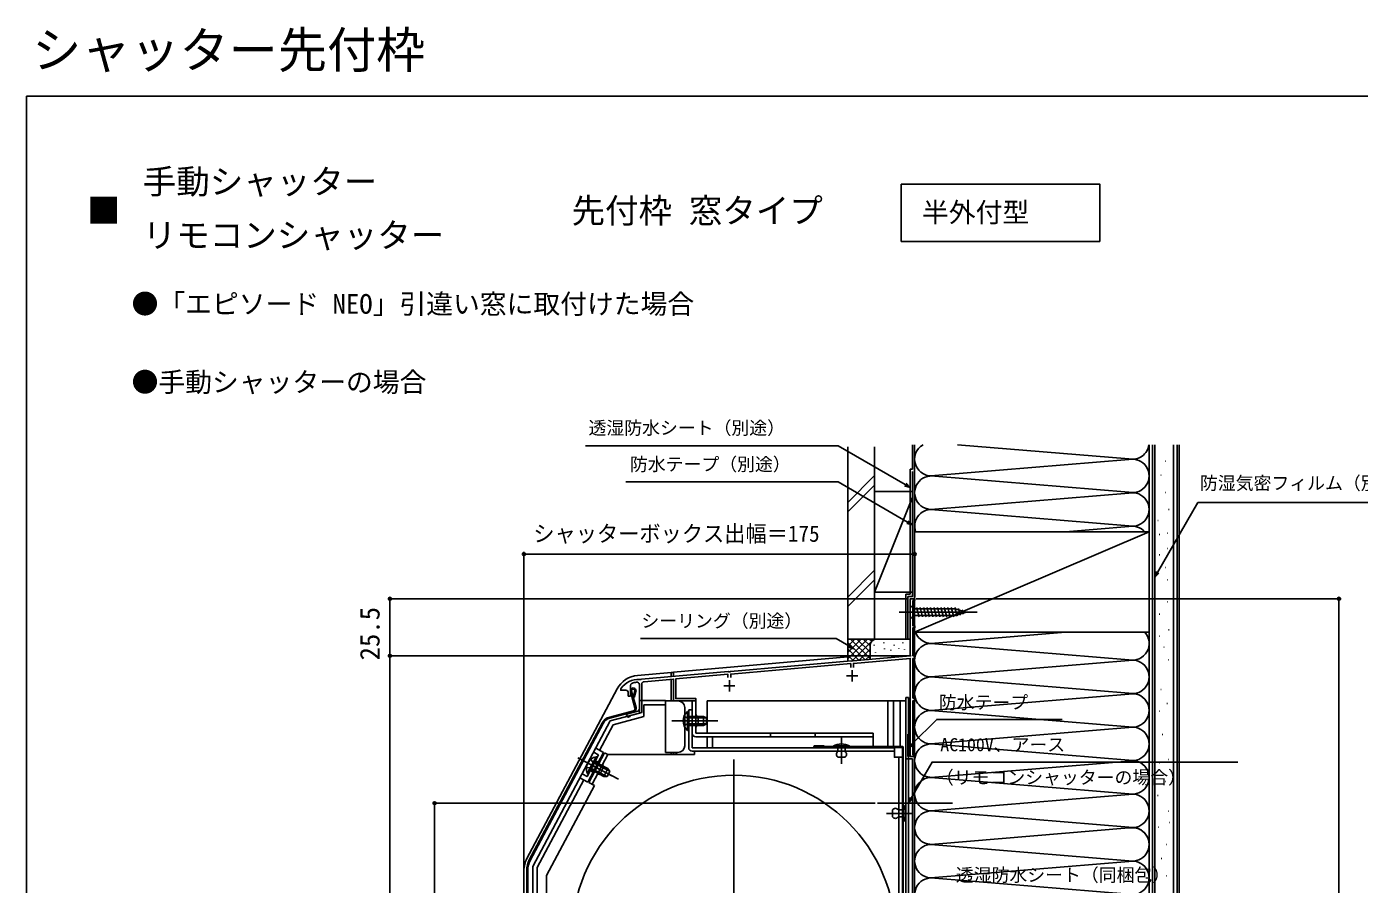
# Model space of a CAD drawing. Units: millimetres, scale not verified. Extents: x -525 to 525, y -783 to 778.
# Drawn here: x -525 to 72, y 394 to 778 of the extents above; entities that cross this region are included whole.
import ezdxf
from ezdxf.enums import TextEntityAlignment as Align

# ---------------------------------------------------------------- set-up
doc = ezdxf.new("R2010")
doc.units = ezdxf.units.MM
doc.header["$LTSCALE"] = 4
for name, color, linetype in [('0-1_USER1', 3, 'Continuous'), ('0-2_YKK_11', 7, 'Continuous'), ('0-4_YKK_12', 2, 'Continuous'), ('0-5_YKK_13', 4, 'Continuous'), ('0-7_YKK_D', 6, 'Continuous'), ('0-8_YKK_ZWAK', 7, 'Continuous'), ('0-9_YSS_K', 3, 'Continuous'), ('0-A_YSS_KE', 3, 'Continuous')]:
    doc.layers.add(name, color=color, linetype=linetype)
doc.styles.add('ＭＳ ゴシック', font='')
doc.styles.get('ＭＳ ゴシック').set_extended_font_data('MS Gothic')

msp = doc.modelspace()

# ---------------------------------------------------------------- linework, layer by layer
at = {"layer": '0-1_USER1'}
msp.add_lwpolyline([(-133.319, 707.961), (-44.425, 707.961), (-44.425, 682.324), (-133.319, 682.324)], close=True, dxfattribs=at)
at = {"layer": '0-2_YKK_11'}
for p, q in [((-155.3, 490.3), (-155.3, 485.3)), ((-250.6, 483.847), (-250.6, 472.967)), ((-210.3, 485.8), (-210.3, 480.8)), ((-157.8, 487.8), (-152.8, 487.8)), ((-212.8, 483.3), (-207.8, 483.3)), ((-251.341, 472.001), (-255.707, 470.832))]:
    msp.add_line(p, q, dxfattribs=at)
for points in [[(-154.7, 491.5), (-154.7, 493.373), (-129.3, 495.595), (-129.3, 451.6), (-127.3, 451.6), (-127.3, 452.4), (-128.1, 452.4), (-128.1, 476.6), (-127.3, 476.6), (-127.3, 477.8), (-128.1, 477.8), (-128.1, 495.6), (-127.3, 495.6), (-127.3, 496.8), (-128.1, 496.8), (-128.1, 509.3), (-127.3, 509.3), (-127.3, 510.1), (-128.1, 510.1), (-128.1, 521.5), (-127.3, 521.5), (-127.3, 522.3), (-129.3, 522.3), (-129.3, 496.8), (-154.843, 494.565), (-155.016, 494.43), (-155.563, 494.382), (-155.756, 494.485), (-209.843, 489.753), (-210.016, 489.618), (-210.563, 489.57), (-210.756, 489.673), (-249.643, 486.271), (-249.816, 486.136), (-250.365, 486.091), (-250.536, 486.197)], [(-209.7, 487), (-209.7, 488.561), (-155.9, 493.268), (-155.9, 491.5)], [(-255.6, 480.3), (-255.6, 478.7), (-254.6, 478.7), (-254.6, 483.48)], [(-254.739, 469.811), (-254.532, 470.008), (-249.5, 471.356), (-249.5, 484.071)], [(-248.496, 485.167), (-235.3, 486.322), (-235.3, 476.6), (-225.3, 476.6), (-225.3, 477.6), (-234.3, 477.6), (-234.3, 486.409), (-210.9, 488.456), (-210.9, 487)], [(-258.8, 482.2), (-258.9, 481.9), (-258.9, 481.3), (-256.6, 481.3)]]:
    msp.add_lwpolyline(points, dxfattribs=at)
for centre, radius, start, end in [((-250.8, 476.2), 10, 88.48821, 143.1301), ((-253.6, 483.48), 1, 111.03718, 179.99999), ((-250.8, 476.2), 8.8, 96.71226, 111.03723), ((-251.7, 483.847), 1.1, 0, 96.71224), ((-248.4, 484.071), 1.1, 94.99998, 179.99999), ((-256.6, 480.3), 1, 0.00001, 89.99999), ((-251.6, 472.967), 1, 285, 0.00001), ((-255.5, 470.059), 0.8, 104.99995, 341.94424)]:
    msp.add_arc(centre, radius, start, end, dxfattribs=at)
at = {"layer": '0-4_YKK_12'}
for p, q in [((-129.3, 498.695), (-129.3, 522.3)), ((-127.3, 522.3), (-129.3, 522.3)), ((-235.3, 489.421), (-157.303, 496.245)), ((-235.3, 487.414), (-235.3, 489.421)), ((-234.1, 476.6), (-235.3, 476.6)), ((-220.3, 476.6), (-220.3, 462.102)), ((-220.3, 476.6), (-131.3, 476.6)), ((-139.3, 456.198), (-139.3, 476.6)), ((-136.8, 456.198), (-136.8, 476.6)), ((-133.8, 476.6), (-133.8, 456.198)), ((-131.3, 427.433), (-131.3, 476.6)), ((-224.3, 465.6), (-224.3, 469.6)), ((-220.3, 460.502), (-220.3, 455.598)), ((-160.1, 451.549), (-160.1, 460.246)), ((-235.3, 452.5), (-235.3, 453.5)), ((-234.1, 452.5), (-234.1, 453.5)), ((-208.299, 291.297), (-208.299, 450.297)), ((-143.995, 430.8), (-110.298, 430.8)), ((-128.919, 426.2), (-136.281, 426.2)), ((-131.3, 315.13), (-131.3, 424.967))]:
    msp.add_line(p, q, dxfattribs=at)
msp.add_circle((-208.299, 370.797), 72.5, dxfattribs=at)
for centre, start, end in [((-224.3, 470.6), 180, 270), ((-224.3, 464.6), 90, 180)]:
    msp.add_arc(centre, 1, start, end, dxfattribs=at)
at = {"layer": '0-5_YKK_13'}
for p, q in [((-129.3, 519.4), (-129.3, 513.2)), ((-129.3, 519.4), (-127.75, 517.85)), ((-134.3, 516.3), (-99.3, 516.3)), ((-129.3, 513.2), (-127.75, 514.75)), ((-109.216, 517.85), (-127.75, 517.85)), ((-127.75, 517.85), (-127.75, 514.75)), ((-127.75, 514.75), (-109.216, 514.75)), ((-125.324, 514.2), (-126.449, 518.4)), ((-123.771, 514.2), (-124.896, 518.4)), ((-122.218, 514.2), (-123.343, 518.4)), ((-120.665, 514.2), (-121.79, 518.4)), ((-119.112, 514.2), (-120.237, 518.4)), ((-117.559, 514.2), (-118.684, 518.4)), ((-116.006, 514.2), (-117.131, 518.4)), ((-114.453, 514.2), (-115.579, 518.4)), ((-112.9, 514.2), (-114.026, 518.4)), ((-111.347, 514.2), (-112.473, 518.4)), ((-109.794, 514.2), (-110.92, 518.4)), ((-108.311, 514.459), (-109.367, 518.4)), ((-104.3, 516.3), (-109.216, 517.85)), ((-104.3, 516.3), (-109.216, 514.75)), ((-106.879, 514.91), (-107.692, 517.946)), ((-105.447, 515.362), (-105.996, 517.412)), ((-236.3, 489.3), (-251.395, 487.979)), ((-236.3, 489.3), (-236.3, 487.334)), ((-236.3, 489.3), (-235.3, 489.3)), ((-236.3, 486.029), (-236.3, 476.597)), ((-235.3, 487.421), (-235.3, 489.3)), ((-235.3, 476.597), (-235.3, 485.741)), ((-300.954, 405.928), (-260.547, 481.922)), ((-252.571, 473.405), (-254.551, 480.795)), ((-254.068, 480.924), (-252.088, 473.535)), ((-252.619, 480.924), (-253.305, 478.364)), ((-253.305, 478.364), (-252.822, 478.235)), ((-252.136, 480.795), (-252.822, 478.235)), ((-131.3, 478.1), (-130.1, 478.1)), ((-131.3, 478.1), (-131.3, 430.318)), ((-130.1, 293.8), (-130.1, 478.1)), ((-253.278, 472.181), (-263.886, 469.337)), ((-253.148, 471.698), (-263.757, 468.854)), ((-250.6, 476.8), (-250.6, 471.091)), ((-250.6, 476.8), (-238.9, 476.8)), ((-248.6, 469.557), (-248.6, 474.8)), ((-248.6, 474.8), (-238.9, 474.8)), ((-238.9, 474.8), (-238.9, 476.8)), ((-238.9, 476.597), (-233.3, 476.597)), ((-238.9, 453.497), (-238.9, 474.8)), ((-230.3, 456.497), (-230.3, 473.597)), ((-229.009, 471.85), (-229.009, 465.6)), ((-228.5, 471.85), (-229.009, 471.85)), ((-228.5, 455.598), (-228.5, 472.598)), ((-226.9, 472.598), (-228.5, 472.598)), ((-226.9, 476.6), (-225.3, 476.6)), ((-226.9, 462.1), (-226.9, 476.6)), ((-225.3, 476.6), (-225.3, 462.1)), ((-267.319, 466.607), (-299.879, 405.369)), ((-266.877, 466.372), (-299.438, 405.134)), ((-298.3, 402.396), (-263.63, 467.6)), ((-262.273, 465.893), (-268.382, 454.404)), ((-250.6, 471.091), (-263.63, 467.6)), ((-248.6, 469.557), (-262.273, 465.893)), ((-236, 467.6), (-215.5, 467.6)), ((-229.009, 463.35), (-229.009, 469.6)), ((-221.9, 469.6), (-228.5, 469.6)), ((-228.5, 463.35), (-228.5, 469.6)), ((-220.591, 468.946), (-228.5, 468.946)), ((-220.591, 466.254), (-228.5, 466.254)), ((-224.3, 465.6), (-224.3, 469.6)), ((-221.9, 469.6), (-221.9, 465.6)), ((-221.9, 469.6), (-220.5, 468.9)), ((-221.9, 465.6), (-220.5, 466.3)), ((-220.5, 466.3), (-220.5, 468.9)), ((-228.5, 463.35), (-229.009, 463.35)), ((-225.3, 462.1), (-145.9, 462.1)), ((-145.9, 460.5), (-225.3, 460.5)), ((-217.9, 460.5), (-217.9, 455.598)), ((-191.9, 460.5), (-191.9, 462.1)), ((-171.9, 460.5), (-171.9, 462.1)), ((-160.1, 448.398), (-160.1, 460.298)), ((-145.9, 456.098), (-145.9, 462.1)), ((-266.616, 453.465), (-270.148, 455.343)), ((-136.4, 453.998), (-226.9, 453.998)), ((-225.9, 452.498), (-225.9, 453.998)), ((-172, 456.498), (-167.9, 456.498)), ((-132.8, 456.098), (-172, 456.098)), ((-132.8, 455.698), (-172, 455.698)), ((-167.9, 456.498), (-167.9, 456.098)), ((-163.7, 456.398), (-163.7, 456.098)), ((-156.5, 456.398), (-163.7, 456.398)), ((-163.7, 456.098), (-156.5, 456.098)), ((-158.5, 456.098), (-161.7, 456.098)), ((-161.7, 456.098), (-161.7, 453.901)), ((-158.5, 453.901), (-158.5, 456.098)), ((-156.5, 456.098), (-156.5, 456.398)), ((-132.8, 284.398), (-132.8, 455.698)), ((-132.4, 284.398), (-132.4, 455.698)), ((-278.083, 451.068), (-259.983, 441.444)), ((-277.217, 450.637), (-262.961, 443.057)), ((-277.201, 450.599), (-266.501, 444.91)), ((-273.906, 444.034), (-270.972, 449.552)), ((-266.616, 453.465), (-273.658, 440.221)), ((-273.457, 443.795), (-270.522, 449.313)), ((-273.195, 440.004), (-266.153, 453.249)), ((-269.915, 451.539), (-272.85, 446.02)), ((-271.086, 453.577), (-268.879, 452.403)), ((-263.847, 445.023), (-270.83, 448.735)), ((-264.695, 446.215), (-270.522, 449.313)), ((-270.288, 449.755), (-268.963, 449.05)), ((-269.466, 451.3), (-269.915, 451.539)), ((-225.9, 452.498), (-264.74, 452.498)), ((-233.3, 453.497), (-238.9, 453.497)), ((-236.3, 453.497), (-236.3, 452.498)), ((-235.3, 453.497), (-235.3, 452.498)), ((-158.5, 451.398), (-161.7, 451.398)), ((-134.4, 451.298), (-134.4, 287.4)), ((-132.8, 451.298), (-132.8, 287.4)), ((-277.19, 442.099), (-273.658, 440.221)), ((-273.457, 443.795), (-273.906, 444.034)), ((-272.635, 445.34), (-271.31, 444.636)), ((-265.11, 442.646), (-272.093, 446.359)), ((-268.317, 443.64), (-266.44, 447.172)), ((-264.695, 446.215), (-266.573, 442.683)), ((-266.573, 442.683), (-265.008, 442.644)), ((-265.008, 442.644), (-263.787, 444.939)), ((-264.695, 446.215), (-263.787, 444.939)), ((-275.424, 441.16), (-296.3, 401.898)), ((-270.744, 438.65), (-292.2, 398.298)), ((-270.723, 438.69), (-273.195, 440.004)), ((-132.4, 429.8), (-132.1, 429.8)), ((-132.4, 422.6), (-132.4, 429.8)), ((-132.1, 429.8), (-132.1, 422.6)), ((-131.3, 430.318), (-131.3, 427.433)), ((-139.87, 426.2), (-128.2, 426.2)), ((-137.2, 427.8), (-137.2, 424.6)), ((-134.7, 427.8), (-132.4, 427.8)), ((-132.4, 424.6), (-134.7, 424.6)), ((-132.4, 427.8), (-132.4, 424.6)), ((-132.1, 422.6), (-132.4, 422.6)), ((-302.3, 400.529), (-302.3, 273.8)), ((-301.05, 274.895), (-301.05, 400.674)), ((-300.55, 400.674), (-300.55, 274.895)), ((-298.3, 402.396), (-298.3, 280.3)), ((-296.3, 401.898), (-296.3, 315.3)), ((-292.2, 300.3), (-292.2, 398.298))]:
    msp.add_line(p, q, dxfattribs=at)
for points in [[(-228.5, 471.85), (-228.5, 465.6), (-221.9, 465.6)], [(-136.4, 455.598), (-226.9, 455.598), (-226.9, 472.598)], [(-230.596, 469.675), (-228.689, 468.745), (-228.08, 467.6)], [(-230.596, 465.525), (-228.689, 466.455), (-228.08, 467.6)], [(-136.4, 455.598), (-136.4, 451.298), (-132.8, 451.298)], [(-276.251, 443.865), (-274.043, 442.691), (-268.879, 452.403)], [(-269.466, 451.3), (-272.4, 445.781), (-266.573, 442.683)], [(-272.338, 450.363), (-271.091, 448.647), (-271.091, 447.35)], [(-271.783, 439.253), (-264.74, 452.498), (-266.153, 453.249)], [(-274.286, 446.699), (-272.166, 446.625), (-271.091, 447.35)], [(-131.3, 424.967), (-131.3, 318.018), (-131.3, 315.13)]]:
    msp.add_lwpolyline(points, dxfattribs=at)
for centre, radius, start, end in [((-250.393, 476.523), 11.5, 95, 152), ((-253.344, 481.118), 1.25, 345, 195.00397), ((-253.344, 481.118), 0.75, 345, 195.00397), ((-253.537, 473.147), 1, 285.00343, 15.00343), ((-253.537, 473.147), 1.5, 285.00343, 15.00343), ((-233.3, 473.597), 3, 0, 90), ((-225.469, 467.6), 5.531, 129.79413, 230.20587), ((-262.462, 464.025), 5.5, 105.00343, 152), ((-262.462, 464.025), 5, 105.00343, 152), ((-224.3, 470.6), 1, 180, 270), ((-224.3, 464.6), 1, 90, 180), ((-225.3, 462.1), 1.6, 180, 270), ((-233.3, 456.497), 3, 270, 0), ((-226.9, 455.598), 1.6, 180, 270), ((-172, 456.098), 0.4, 90, 270), ((-160.1, 449.648), 7.65, 61.92751, 118.07249), ((-160.873, 452.649), 1.5, 123.44139, 236.55861), ((-159.327, 452.649), 1.5, 303.44139, 56.55861), ((-132.8, 455.698), 0.4, 0, 90), ((-268.785, 446.124), 5.531, 101.79413, 202.20587), ((-265.97, 448.055), 1, 152, 242), ((-268.787, 442.757), 1, 62, 152), ((-138.85, 426.2), 7.65, 331.92751, 28.07249), ((-135.95, 426.971), 1.5, 33.55731, 146.44269), ((-135.95, 425.429), 1.5, 213.55731, 326.44269), ((-290.8, 400.529), 11.5, 152, 180), ((-291.05, 400.674), 10, 152, 180), ((-291.05, 400.674), 9.5, 152, 180)]:
    msp.add_arc(centre, radius, start, end, dxfattribs=at)
at = {"layer": '0-7_YKK_D'}
for p, q in [((-302.3, 401.529), (-302.3, 543.3)), ((-127.3, 523), (-127.3, 543.3)), ((-302.3, 542.3), (-127.3, 542.3)), ((-130.3, 522.3), (-363.3, 522.3)), ((-362.3, 522.3), (-362.3, 496.8)), ((-126.597, 522.3), (63.701, 522.3)), ((62.701, 522.3), (62.701, 259.3)), ((-128.8, 496.8), (-363.3, 496.8)), ((-128.8, 496.8), (-363.3, 496.8)), ((-362.3, 496.8), (-362.3, 262.3)), ((-144.995, 430.792), (-343.3, 430.792)), ((-342.3, 262.3), (-342.3, 430.792))]:
    msp.add_line(p, q, dxfattribs=at)
for points in [[(-129.303, 572.127), (-131.511, 573.402), (-161.591, 590.768), (-274.769, 590.768)], [(-128.303, 555.389), (-130.511, 556.664), (-161.591, 574.608), (-256.615, 574.608)], [(-131.17, 573.993), (-129.303, 572.127), (-131.853, 572.81)], [(-19.8, 531.898), (-18.525, 534.106), (-0.476, 565.369), (120.907, 565.369)], [(-130.17, 557.256), (-128.303, 555.389), (-130.853, 556.073)], [(-17.934, 533.764), (-19.8, 531.898), (-19.117, 534.448)], [(-154.563, 499.91), (-156.772, 501.185), (-162.471, 504.475), (-250.111, 504.475)], [(-156.43, 501.776), (-154.563, 499.91), (-157.113, 500.593)], [(-130.3, 455.343), (-128.497, 457.146), (-117.393, 468.249), (-61.179, 468.249)], [(-128.014, 456.663), (-130.3, 455.343), (-128.98, 457.629)], [(-130.1, 430.8), (-128.825, 433.008), (-119.511, 449.141), (17.425, 449.141)], [(-128.233, 432.667), (-130.1, 430.8), (-129.417, 433.35)]]:
    msp.add_lwpolyline(points, dxfattribs=at)
for centre in [(-302.3, 542.3), (-127.3, 542.3), (-362.3, 522.3), (62.701, 522.3), (-362.3, 496.8), (-362.3, 496.8), (-342.3, 430.792)]:
    msp.add_circle(centre, 0.637, dxfattribs=at)
at = {"layer": '0-8_YKK_ZWAK'}
for q in [(-525, -782.7), (525, 747.3)]:
    msp.add_line((-525, 747.3), q, dxfattribs=at)
at = {"layer": '0-9_YSS_K'}
for p, q in [((-127.308, 591.3), (-127.308, 307.298)), ((-31.335, 584.958), (-108.083, 591.3)), ((-22.308, 303.798), (-22.308, 591.3)), ((-20.808, 249.298), (-20.808, 591.3)), ((-11.308, 249.298), (-11.308, 591.3)), ((-8.803, 249.3), (-8.803, 591.3)), ((-118.271, 577.458), (-31.335, 584.642)), ((-14.956, 583.906), (-14.756, 583.906)), ((-157.303, 565.457), (-145.303, 577.457)), ((-157.303, 561.215), (-145.303, 573.215)), ((-31.335, 569.958), (-118.271, 577.142)), ((-17.054, 577.612), (-16.854, 577.612)), ((-145.303, 570.296), (-128.303, 570.296)), ((-145.303, 570.296), (-145.303, 525.296)), ((-128.303, 567.796), (-145.303, 525.296)), ((-127.303, 525.296), (-127.303, 570.296)), ((-118.271, 562.458), (-31.335, 569.642)), ((-14.956, 569.919), (-14.756, 569.919)), ((-31.335, 554.958), (-118.271, 562.142)), ((-13.558, 562.226), (-13.358, 562.226)), ((-18.453, 557.33), (-18.253, 557.33)), ((-127.308, 507.3), (-22.308, 552.3)), ((-59.676, 552.3), (-31.335, 554.642)), ((-17.754, 551.036), (-17.554, 551.036)), ((-14.257, 551.735), (-14.057, 551.735)), ((-14.257, 544.742), (-14.057, 544.742)), ((-17.754, 541.944), (-17.554, 541.944)), ((-145.303, 535.031), (-157.303, 523.031)), ((-14.956, 536.349), (-14.756, 536.349)), ((-157.303, 518.788), (-145.303, 530.788)), ((-145.303, 525.296), (-128.303, 525.296)), ((-14.257, 530.755), (-14.057, 530.755)), ((-14.257, 520.964), (-14.057, 520.964)), ((-17.754, 515.369), (-17.554, 515.369)), ((-13.558, 508.375), (-13.358, 508.375)), ((-157.303, 504.246), (-157.303, 494.246)), ((-144.303, 504.246), (-157.303, 504.246)), ((-157.303, 495.388), (-148.445, 504.246)), ((-157.303, 498.217), (-151.274, 504.246)), ((-157.303, 501.045), (-154.102, 504.246)), ((-157.303, 503.873), (-156.93, 504.246)), ((-157.303, 502.731), (-149.5, 494.928)), ((-155.989, 504.246), (-147.303, 495.56)), ((-155.456, 494.407), (-145.617, 504.246)), ((-153.161, 504.246), (-147.303, 498.388)), ((-150.332, 504.246), (-147.303, 501.217)), ((-147.504, 504.246), (-146.522, 503.264)), ((-145.475, 501.441), (-145.475, 501.641)), ((-144.676, 504.246), (-144.655, 504.225)), ((-129.3, 504.246), (-144.303, 504.246)), ((-141.136, 502.442), (-141.136, 502.642)), ((-136.462, 501.441), (-136.462, 501.641)), ((-132.621, 502.442), (-132.621, 502.642)), ((-118.271, 502.458), (-59.676, 507.3)), ((-31.335, 494.958), (-118.271, 502.142)), ((-17.812, 505.506), (-17.612, 505.506)), ((-157.303, 499.903), (-152.101, 494.7)), ((-157.303, 497.074), (-154.701, 494.473)), ((-152.356, 494.678), (-147.303, 499.731)), ((-149.257, 494.949), (-147.303, 496.903)), ((-147.303, 501.246), (-147.303, 495.12)), ((-144.808, 498.103), (-144.808, 498.303)), ((-140.802, 499.772), (-140.802, 499.972)), ((-138.009, 499.169), (-138.009, 499.369)), ((-134.365, 499.988), (-134.365, 500.188)), ((-131.789, 499.438), (-131.789, 499.638)), ((-127.303, 501.246), (-127.303, 499.536)), ((-15.714, 500.61), (-15.514, 500.61)), ((-118.271, 487.458), (-31.335, 494.642)), ((-13.616, 495.015), (-13.416, 495.015)), ((-31.335, 479.958), (-118.271, 487.142)), ((-118.271, 472.458), (-31.335, 479.642)), ((-17.113, 481.728), (-16.913, 481.728)), ((-31.335, 464.958), (-118.271, 472.142)), ((-17.812, 471.937), (-17.612, 471.937)), ((-14.315, 475.433), (-14.115, 475.433)), ((-118.271, 457.458), (-31.335, 464.642)), ((-16.413, 461.446), (-16.213, 461.446)), ((-31.335, 449.958), (-118.271, 457.142)), ((-118.271, 442.458), (-31.335, 449.642)), ((-17.812, 448.858), (-17.612, 448.858)), ((-13.616, 450.257), (-13.416, 450.257)), ((-31.335, 434.958), (-118.271, 442.142)), ((-15.015, 440.466), (-14.815, 440.466)), ((-118.271, 427.458), (-31.335, 434.642)), ((-18.511, 434.171), (-18.311, 434.171)), ((-31.335, 419.958), (-118.271, 427.142)), ((-31.335, 419.958), (-118.271, 427.142)), ((-13.616, 427.178), (-13.416, 427.178)), ((-118.271, 412.458), (-31.335, 419.642)), ((-118.271, 412.458), (-31.335, 419.642)), ((-18.236, 419.974), (-18.036, 419.974)), ((-13.341, 422.072), (-13.141, 422.072)), ((-31.335, 404.958), (-118.271, 412.142)), ((-14.74, 412.281), (-14.54, 412.281)), ((-16.838, 405.987), (-16.638, 405.987)), ((-118.271, 397.458), (-31.335, 404.642)), ((-31.335, 389.958), (-118.271, 397.142)), ((-19.635, 397.595), (-19.435, 397.595)), ((-14.74, 398.294), (-14.54, 398.294))]:
    msp.add_line(p, q, dxfattribs=at)
for centre, radius, start, end in [((-119.803, 584.8), 7.5, 119.92643, 281.78353), ((-29.803, 592.3), 7.5, 258.21646, 352.33777), ((-29.803, 577.3), 7.5, 258.21646, 101.78353), ((-119.803, 569.8), 7.5, 78.21646, 281.78353), ((-29.803, 562.3), 7.5, 258.21646, 101.78353), ((-119.803, 554.8), 7.5, 78.21646, 199.47125), ((-29.803, 547.3), 7.5, 41.81031, 101.78353), ((-144.303, 501.246), 3, 90, 180), ((-119.803, 494.8), 7.5, 78.21646, 281.78353), ((-119.803, 509.8), 7.5, 199.47125, 281.78353), ((-29.803, 502.3), 7.5, 258.21646, 41.81031), ((-29.803, 487.3), 7.5, 258.21646, 101.78353), ((-119.803, 479.8), 7.5, 78.21646, 281.78353), ((-29.803, 472.3), 7.5, 258.21646, 101.78353), ((-119.803, 464.8), 7.5, 78.21646, 281.78353), ((-29.803, 457.3), 7.5, 258.21646, 101.78353), ((-119.803, 449.8), 7.5, 78.21646, 281.78353), ((-29.803, 442.3), 7.5, 258.21646, 101.78353), ((-119.803, 434.8), 7.5, 78.21646, 281.78353), ((-29.803, 427.3), 7.5, 258.21646, 101.78353), ((-29.803, 427.3), 7.5, 258.21646, 101.78353), ((-119.803, 419.8), 7.5, 78.21646, 281.78353), ((-119.803, 419.8), 7.5, 78.21646, 281.78353), ((-29.803, 412.3), 7.5, 360, 101.78353), ((-29.803, 412.3), 7.5, 258.21646, 101.78353), ((-119.803, 404.8), 7.5, 78.21646, 281.78353), ((-29.803, 397.3), 7.5, 258.21646, 101.78353), ((-119.803, 389.8), 7.5, 78.21646, 281.78353)]:
    msp.add_arc(centre, radius, start, end, dxfattribs=at)
at = {"layer": '0-A_YSS_KE'}
for p, q in [((-128.294, 591.3), (-128.294, 580.296)), ((-22.308, 591.3), (-22.308, 249.298)), ((-19.803, 249.298), (-19.803, 591.3)), ((-9.808, 591.3), (-9.808, 249.298)), ((-157.303, 590.3), (-157.303, 504.246)), ((-145.303, 590.3), (-145.303, 504.246)), ((-128.299, 580.296), (-129.299, 580.296)), ((-129.299, 524.296), (-129.299, 580.296)), ((-131.299, 524.296), (-129.299, 524.296)), ((-131.299, 524.296), (-131.299, 504.296)), ((-130.303, 523.301), (-130.303, 504.301)), ((-145.303, 504.246), (-157.303, 504.246)), ((-131.3, 450.6), (-131.3, 466.6)), ((-130.3, 451.6), (-130.3, 461.6)), ((-128.303, 450.6), (-131.3, 450.6)), ((-128.303, 450.6), (-128.303, 314.298))]:
    msp.add_line(p, q, dxfattribs=at)
msp.add_lwpolyline([(-130.303, 523.301), (-128.303, 523.301), (-128.303, 579.301)], dxfattribs=at)
msp.add_lwpolyline([(-22.308, 507.3), (-22.308, 552.3), (-127.308, 552.3), (-127.308, 507.3)], close=True, dxfattribs=at)

# ---------------------------------------------------------------- texts
at = {"layer": '0-1_USER1', "style": 'ＭＳ ゴシック'}
for s, height, p in [('シャッター先付枠', 16.13, (-522.5, 755.175)), ('手動シャッター', 11, (-473, 700.3)), ('■                           先付枠 窓タイプ ', 11, (-498, 687.3)), ('半外付型', 8.798, (-124, 688.3)), ('リモコンシャッター', 11, (-473, 676.3)), ('●「エピソード NEO」引違い窓に取付けた場合', 8.798, (-478, 647.3)), ('●手動シャッターの場合', 8.798, (-478, 612.3))]:
    msp.add_text(s, height=height, dxfattribs=at).set_placement(p, align=Align.BOTTOM_LEFT)
at = {"layer": '0-7_YKK_D', "style": 'ＭＳ ゴシック'}
for s, p in [('透湿防水シート（別途）', (-273.368, 594.117)), ('防水テープ（別途）', (-254.82, 577.846)), ('防湿気密フィルム（別途）', (0.49, 569.398)), ('シーリング（別途）', (-249.673, 507.704)), ('防水テープ', (-116.492, 471.201)), ('AC100V、アース', (-115.841, 452.256)), ('（リモコンシャッターの場合）', (-117.796, 437.604)), ('透湿防水シート（同梱包）', (-108.872, 393.915))]:
    msp.add_text(s, height=5.865, dxfattribs=at).set_placement(p, align=Align.BOTTOM_LEFT)
at = {"layer": '0-7_YKK_D', "style": 'ＭＳ ゴシック', "width": 0.95}
msp.add_text('シャッターボックス出幅＝175', height=7.331, dxfattribs=at).set_placement((-298.087, 545.607), align=Align.BOTTOM_LEFT)
at = {"layer": '0-7_YKK_D', "style": 'ＭＳ ゴシック'}
msp.add_text('25.5', height=8.798, rotation=90, dxfattribs=at).set_placement((-364.3, 494.686), align=Align.BOTTOM_LEFT)

doc.saveas('drawing.dxf')
